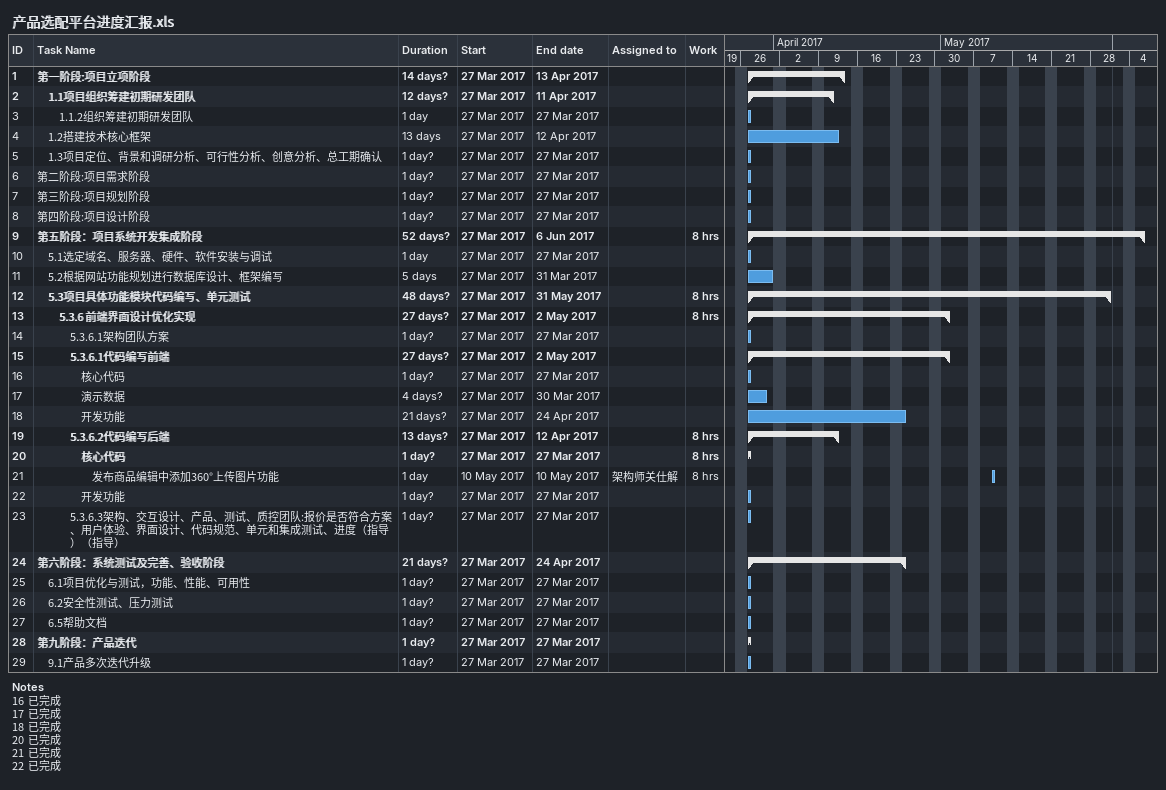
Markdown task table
产品选配平台进度汇报.xls

| ID | Level | Task | Duration | Start | Finish | Resources | Work (h) |
|---|---|---|---|---|---|---|---|
| 1 | 1 | **第一阶段:项目立项阶段** | 14d? | 2017-03-27 | 2017-04-13 |  |  |
| 2 | 2 | **1.1项目组织筹建初期研发团队** | 12d? | 2017-03-27 | 2017-04-11 |  |  |
| 3 | 3 | 1.1.2组织筹建初期研发团队 | 1d | 2017-03-27 | 2017-03-27 |  |  |
| 4 | 2 | 1.2搭建技术核心框架 | 13d | 2017-03-27 | 2017-04-12 |  |  |
| 5 | 2 | 1.3项目定位、背景和调研分析、可行性分析、创意分析、总工期确认 | 1d? | 2017-03-27 | 2017-03-27 |  |  |
| 6 | 1 | 第二阶段:项目需求阶段 | 1d? | 2017-03-27 | 2017-03-27 |  |  |
| 7 | 1 | 第三阶段:项目规划阶段 | 1d? | 2017-03-27 | 2017-03-27 |  |  |
| 8 | 1 | 第四阶段:项目设计阶段 | 1d? | 2017-03-27 | 2017-03-27 |  |  |
| 9 | 1 | **第五阶段：项目系统开发集成阶段** | 52d? | 2017-03-27 | 2017-06-06 |  | 8 |
| 10 | 2 | 5.1选定域名、服务器、硬件、软件安装与调试 | 1d | 2017-03-27 | 2017-03-27 |  |  |
| 11 | 2 | 5.2根据网站功能规划进行数据库设计、框架编写 | 5d | 2017-03-27 | 2017-03-31 |  |  |
| 12 | 2 | **5.3项目具体功能模块代码编写、单元测试** | 48d? | 2017-03-27 | 2017-05-31 |  | 8 |
| 13 | 3 | **5.3.6 前端界面设计优化实现** | 27d? | 2017-03-27 | 2017-05-02 |  | 8 |
| 14 | 4 | 5.3.6.1架构团队方案 | 1d? | 2017-03-27 | 2017-03-27 |  |  |
| 15 | 4 | **5.3.6.1代码编写前端** | 27d? | 2017-03-27 | 2017-05-02 |  |  |
| 16 | 5 | 核心代码 | 1d? | 2017-03-27 | 2017-03-27 |  |  |
| 17 | 5 | 演示数据 | 4d? | 2017-03-27 | 2017-03-30 |  |  |
| 18 | 5 | 开发功能 | 21d? | 2017-03-27 | 2017-04-24 |  |  |
| 19 | 4 | **5.3.6.2代码编写后端** | 13d? | 2017-03-27 | 2017-04-12 |  | 8 |
| 20 | 5 | **核心代码** | 1d? | 2017-03-27 | 2017-03-27 |  | 8 |
| 21 | 6 | 发布商品编辑中添加360°上传图片功能 | 1d | 2017-05-10 | 2017-05-10 | 架构师关仕解 | 8 |
| 22 | 5 | 开发功能 | 1d? | 2017-03-27 | 2017-03-27 |  |  |
| 23 | 4 | 5.3.6.3架构、交互设计、产品、测试、质控团队:报价是否符合方案、用户体验、界面设计、代码规范、单元和集成测试、进度（指导）（指导） | 1d? | 2017-03-27 | 2017-03-27 |  |  |
| 24 | 1 | **第六阶段：系统测试及完善、验收阶段** | 21d? | 2017-03-27 | 2017-04-24 |  |  |
| 25 | 2 | 6.1项目优化与测试，功能、性能、可用性 | 1d? | 2017-03-27 | 2017-03-27 |  |  |
| 26 | 2 | 6.2安全性测试、压力测试 | 1d? | 2017-03-27 | 2017-03-27 |  |  |
| 27 | 2 | 6.5帮助文档 | 1d? | 2017-03-27 | 2017-03-27 |  |  |
| 28 | 1 | **第九阶段：产品迭代** | 1d? | 2017-03-27 | 2017-03-27 |  |  |
| 29 | 2 | 9.1产品多次迭代升级 | 1d? | 2017-03-27 | 2017-03-27 |  |  |

Notes
- 16: 已完成
- 17: 已完成
- 18: 已完成
- 20: 已完成
- 21: 已完成
- 22: 已完成
